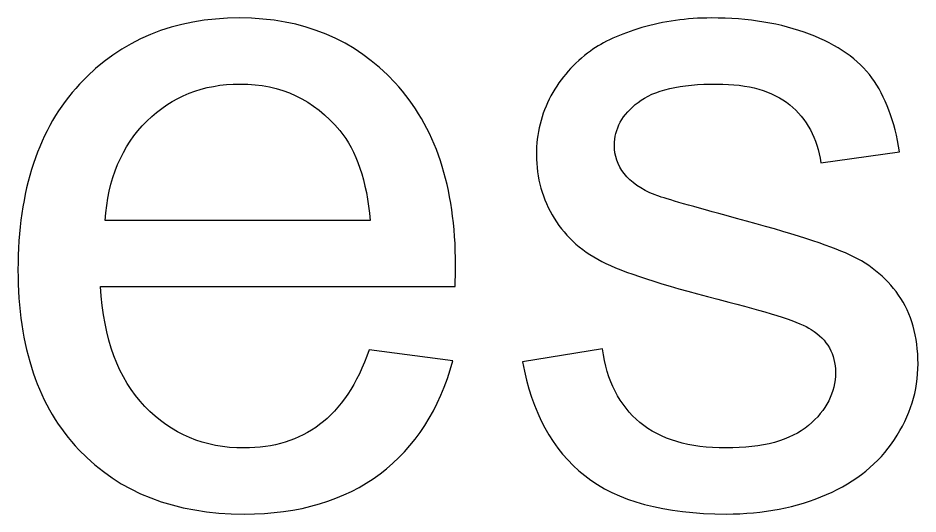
# Model space of a CAD drawing. Header units: millimetres. Extents: x -450 to 450, y -300 to 300.
# Drawn here: x -283.04 to -274.73, y -232.53 to -227.95 of the extents above; entities that cross this region are included whole.
import ezdxf

# ---------------------------------------------------------------- set-up
doc = ezdxf.new("R2010")
doc.units = ezdxf.units.MM
doc.header["$MEASUREMENT"] = 0
doc.layers.add('Layer 1', color=7, linetype='Continuous')

msp = doc.modelspace()

# ---------------------------------------------------------------- linework, layer by layer
at = {"layer": 'Layer 1', "color": 250}
for points, knots in [([(-279.7947, -231.0183), (-279.7947, -231.0183), (-279.0242, -231.1199), (-279.0242, -231.1199), (-279.0242, -231.1199), (-279.1442, -231.5672), (-279.3685, -231.9158), (-279.6959, -232.1627), (-279.6959, -232.1627), (-280.0233, -232.4097), (-280.441, -232.5338), (-280.9504, -232.5338), (-280.9504, -232.5338), (-281.591, -232.5338), (-282.099, -232.3363), (-282.4744, -231.9412), (-282.4744, -231.9412), (-282.8498, -231.5475), (-283.0374, -230.9929), (-283.0374, -230.2803), (-283.0374, -230.2803), (-283.0374, -229.5437), (-282.8483, -228.9708), (-282.4688, -228.5644), (-282.4688, -228.5644), (-282.0892, -228.1565), (-281.5967, -227.9533), (-280.9913, -227.9533), (-280.9913, -227.9533), (-280.4057, -227.9533), (-279.9273, -228.1523), (-279.5562, -228.5517), (-279.5562, -228.5517), (-279.1851, -228.951), (-278.9988, -229.5126), (-278.9988, -230.2365), (-278.9988, -230.2365), (-278.9988, -230.2803), (-279.0002, -230.3466), (-279.003, -230.4341), (-279.003, -230.4341), (-279.003, -230.4341), (-282.2754, -230.4341), (-282.2754, -230.4341), (-282.2754, -230.4341), (-282.2472, -230.9153), (-282.1117, -231.285), (-281.8662, -231.5404), (-281.8662, -231.5404), (-281.6221, -231.7958), (-281.3159, -231.9242), (-280.9504, -231.9242), (-280.9504, -231.9242), (-280.678, -231.9242), (-280.4452, -231.8523), (-280.2533, -231.7083), (-280.2533, -231.7083), (-280.06, -231.5644), (-279.9076, -231.3344), (-279.7947, -231.0183)], [0, 0, 0, 0, 0.0625, 0.0625, 0.0625, 0.0625, 0.125, 0.125, 0.125, 0.125, 0.1875, 0.1875, 0.1875, 0.1875, 0.25, 0.25, 0.25, 0.25, 0.3125, 0.3125, 0.3125, 0.3125, 0.375, 0.375, 0.375, 0.375, 0.4375, 0.4375, 0.4375, 0.4375, 0.5, 0.5, 0.5, 0.5, 0.5625, 0.5625, 0.5625, 0.5625, 0.625, 0.625, 0.625, 0.625, 0.6875, 0.6875, 0.6875, 0.6875, 0.75, 0.75, 0.75, 0.75, 0.8125, 0.8125, 0.8125, 0.8125, 0.875, 0.875, 0.875, 0.875, 1, 1, 1, 1]), ([(-278.3793, -231.1284), (-278.3793, -231.1284), (-277.6427, -231.0098), (-277.6427, -231.0098), (-277.6427, -231.0098), (-277.6018, -231.3048), (-277.4861, -231.5305), (-277.297, -231.6886), (-277.297, -231.6886), (-277.1079, -231.8452), (-276.8426, -231.9242), (-276.504, -231.9242), (-276.504, -231.9242), (-276.1611, -231.9242), (-275.9071, -231.8551), (-275.7405, -231.7154), (-275.7405, -231.7154), (-275.5754, -231.5771), (-275.4922, -231.4134), (-275.4922, -231.2257), (-275.4922, -231.2257), (-275.4922, -231.0578), (-275.567, -230.9252), (-275.7151, -230.8292), (-275.7151, -230.8292), (-275.8196, -230.7629), (-276.0736, -230.6796), (-276.4771, -230.5766), (-276.4771, -230.5766), (-277.0218, -230.4397), (-277.3986, -230.3212), (-277.6103, -230.221), (-277.6103, -230.221), (-277.8205, -230.1194), (-277.98, -229.9811), (-278.0886, -229.8033), (-278.0886, -229.8033), (-278.1973, -229.6269), (-278.2523, -229.4308), (-278.2523, -229.2163), (-278.2523, -229.2163), (-278.2523, -229.0202), (-278.2072, -228.8395), (-278.1183, -228.673), (-278.1183, -228.673), (-278.028, -228.5065), (-277.9066, -228.3682), (-277.7528, -228.2582), (-277.7528, -228.2582), (-277.6371, -228.1735), (-277.479, -228.1015), (-277.2801, -228.0422), (-277.2801, -228.0422), (-277.0797, -227.983), (-276.8666, -227.9533), (-276.638, -227.9533), (-276.638, -227.9533), (-276.2937, -227.9533), (-275.9917, -228.0027), (-275.7321, -228.1029), (-275.7321, -228.1029), (-275.471, -228.2017), (-275.2791, -228.3372), (-275.1549, -228.5065), (-275.1549, -228.5065), (-275.0322, -228.6773), (-274.9461, -228.9044), (-274.8995, -229.1895), (-274.8995, -229.1895), (-274.8995, -229.1895), (-275.6277, -229.2911), (-275.6277, -229.2911), (-275.6277, -229.2911), (-275.6601, -229.0625), (-275.7561, -228.8833), (-275.9141, -228.7549), (-275.9141, -228.7549), (-276.0722, -228.6265), (-276.2951, -228.563), (-276.5844, -228.563), (-276.5844, -228.563), (-276.9245, -228.563), (-277.1686, -228.6194), (-277.3139, -228.7323), (-277.3139, -228.7323), (-277.4593, -228.8452), (-277.5327, -228.9778), (-277.5327, -229.1288), (-277.5327, -229.1288), (-277.5327, -229.2248), (-277.503, -229.3123), (-277.4424, -229.3899), (-277.4424, -229.3899), (-277.3817, -229.4689), (-277.2871, -229.5352), (-277.1573, -229.5874), (-277.1573, -229.5874), (-277.0825, -229.6156), (-276.8652, -229.6791), (-276.5011, -229.7779), (-276.5011, -229.7779), (-275.9762, -229.9176), (-275.6093, -230.0333), (-275.4005, -230.1222), (-275.4005, -230.1222), (-275.1916, -230.2111), (-275.0279, -230.3424), (-274.9094, -230.5117), (-274.9094, -230.5117), (-274.7895, -230.6824), (-274.7302, -230.8941), (-274.7302, -231.1481), (-274.7302, -231.1481), (-274.7302, -231.3951), (-274.8022, -231.6279), (-274.9475, -231.8466), (-274.9475, -231.8466), (-275.0928, -232.0653), (-275.3017, -232.2347), (-275.574, -232.3546), (-275.574, -232.3546), (-275.8478, -232.4746), (-276.1568, -232.5338), (-276.5011, -232.5338), (-276.5011, -232.5338), (-277.0712, -232.5338), (-277.5073, -232.4153), (-277.8064, -232.1796), (-277.8064, -232.1796), (-278.1056, -231.9426), (-278.2961, -231.5926), (-278.3793, -231.1284)], [0, 0, 0, 0, 0.029412, 0.029412, 0.029412, 0.029412, 0.058824, 0.058824, 0.058824, 0.058824, 0.088235, 0.088235, 0.088235, 0.088235, 0.117647, 0.117647, 0.117647, 0.117647, 0.147059, 0.147059, 0.147059, 0.147059, 0.176471, 0.176471, 0.176471, 0.176471, 0.205882, 0.205882, 0.205882, 0.205882, 0.235294, 0.235294, 0.235294, 0.235294, 0.264706, 0.264706, 0.264706, 0.264706, 0.294118, 0.294118, 0.294118, 0.294118, 0.323529, 0.323529, 0.323529, 0.323529, 0.352941, 0.352941, 0.352941, 0.352941, 0.382353, 0.382353, 0.382353, 0.382353, 0.411765, 0.411765, 0.411765, 0.411765, 0.441176, 0.441176, 0.441176, 0.441176, 0.470588, 0.470588, 0.470588, 0.470588, 0.5, 0.5, 0.5, 0.5, 0.529412, 0.529412, 0.529412, 0.529412, 0.558824, 0.558824, 0.558824, 0.558824, 0.588235, 0.588235, 0.588235, 0.588235, 0.617647, 0.617647, 0.617647, 0.617647, 0.647059, 0.647059, 0.647059, 0.647059, 0.676471, 0.676471, 0.676471, 0.676471, 0.705882, 0.705882, 0.705882, 0.705882, 0.735294, 0.735294, 0.735294, 0.735294, 0.764706, 0.764706, 0.764706, 0.764706, 0.794118, 0.794118, 0.794118, 0.794118, 0.823529, 0.823529, 0.823529, 0.823529, 0.852941, 0.852941, 0.852941, 0.852941, 0.882353, 0.882353, 0.882353, 0.882353, 0.911765, 0.911765, 0.911765, 0.911765, 0.941176, 0.941176, 0.941176, 0.941176, 1, 1, 1, 1]), ([(-282.2331, -229.8245), (-282.2331, -229.8245), (-279.7862, -229.8245), (-279.7862, -229.8245), (-279.7862, -229.8245), (-279.8187, -229.4548), (-279.9132, -229.1782), (-280.067, -228.9933), (-280.067, -228.9933), (-280.3027, -228.7069), (-280.6103, -228.563), (-280.9871, -228.563), (-280.9871, -228.563), (-281.3286, -228.563), (-281.615, -228.6773), (-281.8479, -228.9059), (-281.8479, -228.9059), (-282.0793, -229.1345), (-282.2077, -229.4407), (-282.2331, -229.8245)], [0, 0, 0, 0, 0.166667, 0.166667, 0.166667, 0.166667, 0.333333, 0.333333, 0.333333, 0.333333, 0.5, 0.5, 0.5, 0.5, 0.666667, 0.666667, 0.666667, 0.666667, 1, 1, 1, 1])]:
    msp.add_open_spline(points, degree=3, knots=knots, dxfattribs=at)

doc.saveas('drawing.dxf')
